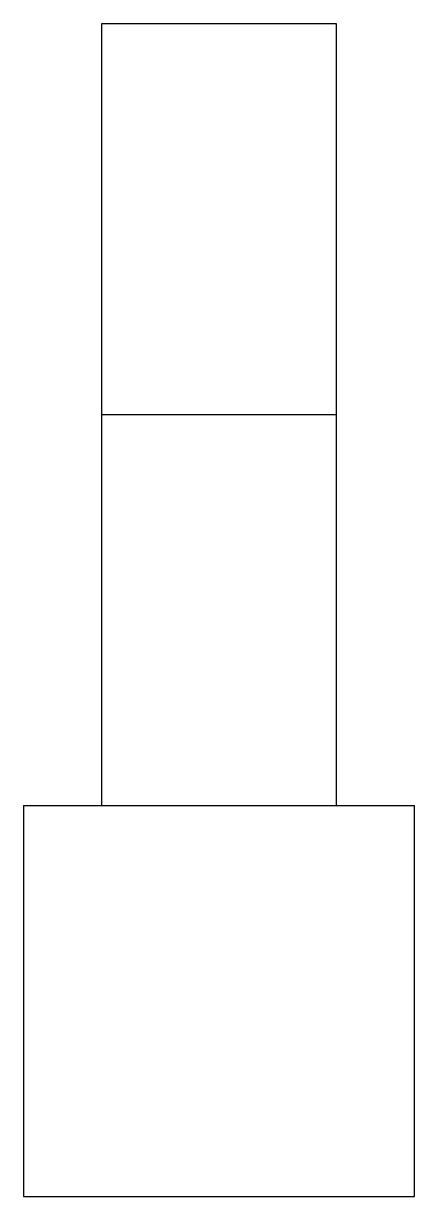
# Model space of a CAD drawing. Header units: metres. Extents: x 0 to 50, y 0 to 150.
import ezdxf

# ---------------------------------------------------------------- set-up
doc = ezdxf.new("R2010")
doc.units = ezdxf.units.M

msp = doc.modelspace()

# ---------------------------------------------------------------- linework, layer by layer
at = {"color": 7}
for p, q in [((10, 50), (10, 150)), ((10, 150), (40, 150)), ((40, 150), (40, 50)), ((0, 50), (0, 0)), ((0, 50), (10, 50)), ((40, 50), (50, 50)), ((50, 0), (50, 50)), ((0, 0), (50, 0))]:
    msp.add_line(p, q, dxfattribs=at)
at = {"color": 5}
for p, q in [((10, 100), (40, 100)), ((10, 50), (40, 50))]:
    msp.add_line(p, q, dxfattribs=at)

doc.saveas('drawing.dxf')
